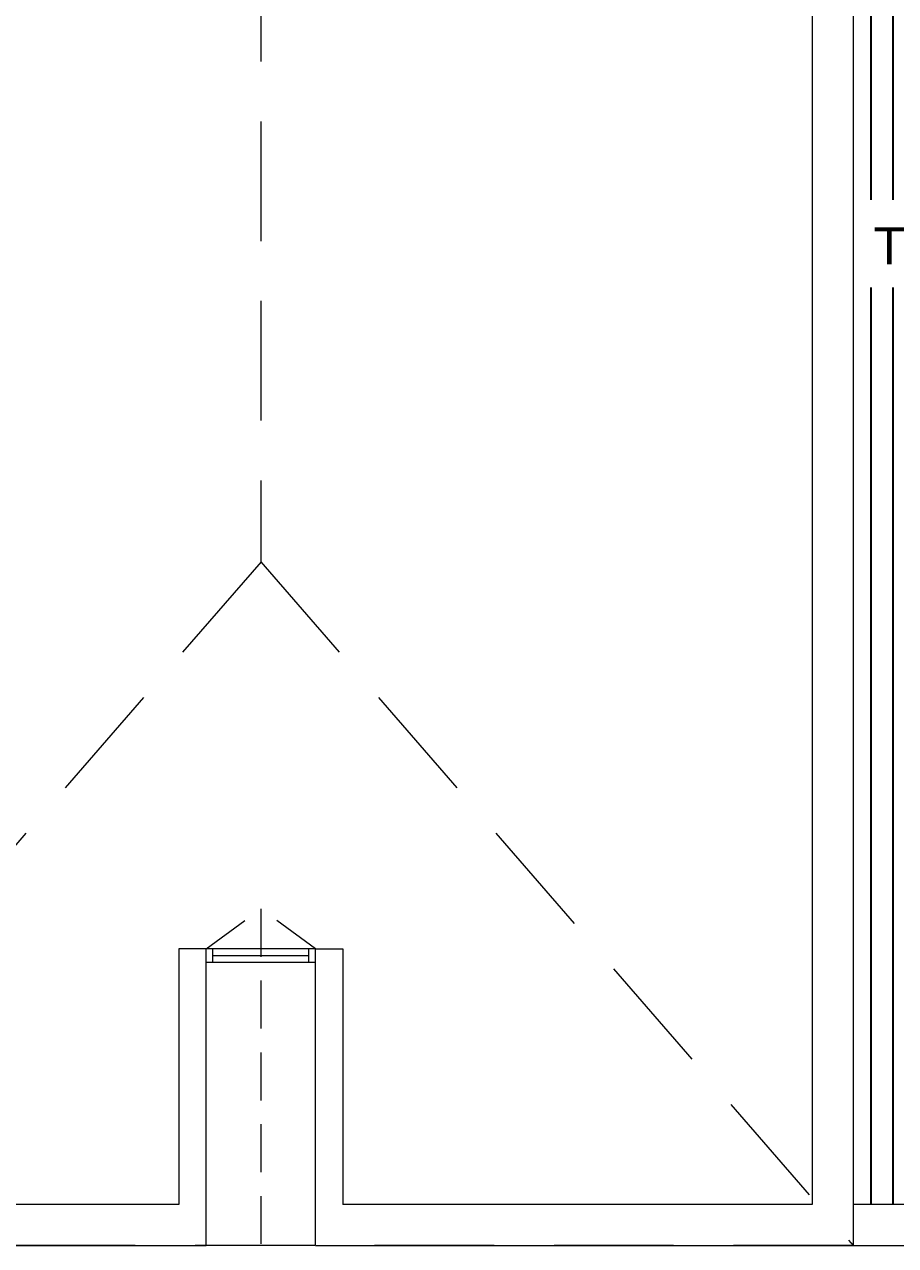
# Model space of a CAD drawing. Header units: metres. Extents: x -322116 to -321123, y -26723 to -26468.
# Drawn here: x -321389.14 to -321382.77, y -26556.86 to -26547.93 of the extents above; entities that cross this region are included whole.
import ezdxf

# ---------------------------------------------------------------- set-up
doc = ezdxf.new("R2010")
doc.units = ezdxf.units.M
doc.header["$LTSCALE"] = 7
doc.header["$MEASUREMENT"] = 0
doc.linetypes.add('1363-TXX-A-XXX-Plots layouts-R02$0$HIDDEN', pattern=[0.375, 0.25, -0.125])
doc.linetypes.add('Hidden', pattern=[9.525, 6.35, -3.175])
doc.layers.add('22-1-14-ROAD P2PFGC', color=5, linetype='Continuous')
for name, color, linetype, lineweight in [('A--GLAZ', 132, 'Continuous', 5), ('A-ANNO-TXT3', 6, 'Continuous', 30), ('A-FLOR-HIDN', 9, 'Hidden', 13), ('A-PATT', 8, 'Continuous', 5), ('A-WALL-BLWO', 7, 'Continuous', 40), ('L-Structure', 5, 'Continuous', 15)]:
    doc.layers.add(name, color=color, linetype=linetype, lineweight=lineweight)
doc.styles.get("Standard").update_dxf_attribs({"font": 'romans.shx', "height": 0.5})

# ---------------------------------------------------------------- blocks, each defined once
blk = doc.blocks.new('rooff attic')
at = {"layer": 'L-Structure'}
for p, q in [((-321388.0106, -26554.5581, -0.0007), (-321391.4424, -26554.5581, 0.0005)), ((-321383.3787, -26554.5581, 0), (-321386.8106, -26554.5581, -0.0007))]:
    blk.add_line(p, q, dxfattribs=at)
for points in [[(-321383.0787, -26542.5017), (-321383.0787, -26554.8581)], [(-321383.3787, -26542.7017), (-321383.3787, -26554.5581)], [(-321391.7424, -26554.8581), (-321387.8106, -26554.8581)], [(-321387.0106, -26554.8581), (-321383.0787, -26554.8581)]]:
    blk.add_lwpolyline(points, dxfattribs=at)
at = {"layer": 'L-Structure', "elevation": 0}
for points in [[(-321387.8106, -26554.8581), (-321387.8106, -26552.6894), (-321388.0106, -26552.6894), (-321388.0106, -26554.5581)], [(-321387.0106, -26554.8581), (-321387.0106, -26552.6894), (-321386.8106, -26552.6894), (-321386.8106, -26554.5581)]]:
    blk.add_lwpolyline(points, dxfattribs=at)
blk = doc.blocks.new('m 12')
at = {"layer": '22-1-14-ROAD P2PFGC', "transparency": 33554534}
h = blk.add_hatch(dxfattribs=at)
h.set_pattern_fill('ANSI31', scale=1.3, angle=45)
h.set_pattern_definition([(90, (-187.8846, 18.4578), (-0.1625, 0), [])])
h.paths.add_polyline_path([(-321388.4118, -26532.9581), (-321398.1118, -26532.9581), (-321398.1118, -26534.9081), (-321404.3118, -26534.9081), (-321404.3118, -26539.3023), (-321405.4818, -26539.3023), (-321405.4818, -26544.6581), (-321404.5118, -26544.6581), (-321404.5118, -26551.3581), (-321406.0118, -26551.3581), (-321406.0118, -26554.5581), (-321403.6118, -26554.5581), (-321403.6118, -26537.7015), (-321383.0787, -26537.7016), (-321383.0787, -26554.5581), (-321382.1603, -26554.5581), (-321382.1603, -26551.2581), (-321381.1018, -26551.2581), (-321381.1018, -26541.5581), (-321382.2287, -26541.5581), (-321382.2287, -26534.9081), (-321388.4118, -26534.9081)])
edge = h.paths.add_edge_path(flags=16)
edge.add_arc((-321394.4903, -26535.3455), 0.2481, 0, 360)
h.paths.add_polyline_path([(-321405.2533, -26553.463), (-321404.3703, -26553.463), (-321404.3703, -26553.0317), (-321405.2533, -26553.0317)], flags=16)
h.paths.add_polyline_path([(-321405.4431, -26553.3996), (-321405.4431, -26552.5166), (-321405.8743, -26552.5166), (-321405.8743, -26553.3996)], flags=16)
h.paths.add_polyline_path([(-321402.5757, -26536.7788), (-321402.5757, -26535.8584), (-321403.007, -26535.8584), (-321403.007, -26536.7788)], flags=16)
h.paths.add_polyline_path([(-321393.8213, -26536.8162), (-321392.7192, -26536.8162), (-321392.7192, -26536.3849), (-321393.8213, -26536.3849)], flags=16)
h.paths.add_polyline_path([(-321384.2889, -26536.7788), (-321384.2889, -26535.8393), (-321384.7202, -26535.8393), (-321384.7202, -26536.7788)], flags=16)
h.paths.add_polyline_path([(-321382.9583, -26539.6741), (-321382.3491, -26539.6741), (-321382.3491, -26539.2428), (-321382.9583, -26539.2428)], flags=16)
h.paths.add_polyline_path([(-321382.5318, -26544.9633), (-321381.6488, -26544.9633), (-321381.6488, -26544.532), (-321382.5318, -26544.532)], flags=16)
h.paths.add_polyline_path([(-321381.3907, -26546.8496), (-321381.3907, -26545.9666), (-321381.8219, -26545.9666), (-321381.8219, -26546.8496)], flags=16)
h.paths.add_polyline_path([(-321397.07, -26535.8562), (-321397.07, -26534.8373), (-321397.5013, -26534.8373), (-321397.5013, -26535.8562)], flags=16)
h.paths.add_polyline_path([(-321394.1228, -26535.272), (-321391.6791, -26535.272), (-321391.6791, -26534.831), (-321394.1228, -26534.831)], flags=16)
h.paths.add_polyline_path([(-321394.1228, -26535.86), (-321391.9766, -26535.86), (-321391.9766, -26535.419), (-321394.1228, -26535.419)], flags=16)
h.paths.add_polyline_path([(-321383.0049, -26547.8529), (-321381.5704, -26547.8553), (-321381.5693, -26547.215), (-321383.0038, -26547.2125)], flags=16)
h.paths.add_polyline_path([(-321405.402, -26553.0502), (-321403.9675, -26553.0527), (-321403.9664, -26552.4124), (-321405.4009, -26552.4099)], flags=16)
h.paths.add_polyline_path([(-321405.3468, -26542.1633), (-321403.9123, -26542.1658), (-321403.9112, -26541.5254), (-321405.3457, -26541.5229)], flags=16)
h.paths.add_polyline_path([(-321393.95, -26534.8473), (-321392.5154, -26534.8498), (-321392.5143, -26534.2094), (-321393.9489, -26534.207)], flags=16)
at = {"layer": 'A-PATT', "color": 7}
blk.add_line((-321382.1603, -26554.5581, 0), (-321383.0787, -26554.5581, 0), dxfattribs=at)
blk.add_lwpolyline([(-321383.0787, -26554.8581), (-321381.8603, -26554.8581), (-321381.8603, -26551.5581), (-321380.8018, -26551.5581), (-321380.8018, -26541.2581), (-321381.9287, -26541.2581)], dxfattribs=at)
at = {"layer": 'A-ANNO-TXT3', "lineweight": 5, "insert": (-321382.9284, -26547.4133), "char_height": 0.27, "attachment_point": 1, "rotation": 359.90083}
blk.add_mtext_dynamic_manual_height_columns('\\A1;{\\fArial Unicode MS|b0|i0|c0|p34;Terrace}', width=4.212413, gutter_width=3.0774, heights=[2.2211], dxfattribs=at)
blk = doc.blocks.new('roof')
at = {"layer": 'A--GLAZ'}
for p, q in [((-321387.0106, -26552.6894, 0), (-321387.8106, -26552.6894, 0)), ((-321387.7606, -26552.7894, 0), (-321387.7606, -26552.6894, 0)), ((-321387.0606, -26552.7394, 0), (-321387.7606, -26552.7394, 0)), ((-321387.0606, -26552.7894, 0), (-321387.0606, -26552.6894, 0)), ((-321387.0106, -26552.7894, 0), (-321387.8106, -26552.7894, 0))]:
    blk.add_line(p, q, dxfattribs=at)
at = {"layer": 'A-FLOR-HIDN', "linetype": '1363-TXX-A-XXX-Plots layouts-R02$0$HIDDEN', "ltscale": 0.5}
for p, q in [((-321387.4106, -26542.7016, 0), (-321387.4106, -26549.8608, 0)), ((-321387.4094, -26549.8595, 0), (-321389.3518, -26552.1003, 0)), ((-321387.4106, -26549.8581, 0), (-321383.0787, -26554.8581))]:
    blk.add_line(p, q, dxfattribs=at)
at = {"layer": 'A-FLOR-HIDN', "linetype": '1363-TXX-A-XXX-Plots layouts-R02$0$HIDDEN', "ltscale": 0.2}
for p, q in [((-321387.8106, -26552.6894, 0), (-321387.4106, -26552.3962, 0)), ((-321387.0106, -26552.6894, 0), (-321387.4106, -26552.3962, 0)), ((-321387.4106, -26552.3962, 0), (-321387.4106, -26554.8581, 0))]:
    blk.add_line(p, q, dxfattribs=at)
at = {"layer": 'A-FLOR-HIDN', "linetype": '1363-TXX-A-XXX-Plots layouts-R02$0$HIDDEN', "ltscale": 0.5}
blk.add_lwpolyline([(-321395.2118, -26552.1198), (-321395.2118, -26554.8581), (-321403.6118, -26554.8581), (-321403.6118, -26537.7016), (-321383.0787, -26537.7016), (-321383.0787, -26554.8581), (-321391.7424, -26554.8581)], dxfattribs=at)

msp = doc.modelspace()

# ---------------------------------------------------------------- block references
at = {"layer": 'A-WALL-BLWO'}
for name, p in [('m 12', (0, -2)), ('rooff attic', (0, -2, 0)), ('roof', (0, -2, 0))]:
    msp.add_blockref(name, p, dxfattribs=at)

doc.saveas('drawing.dxf')
